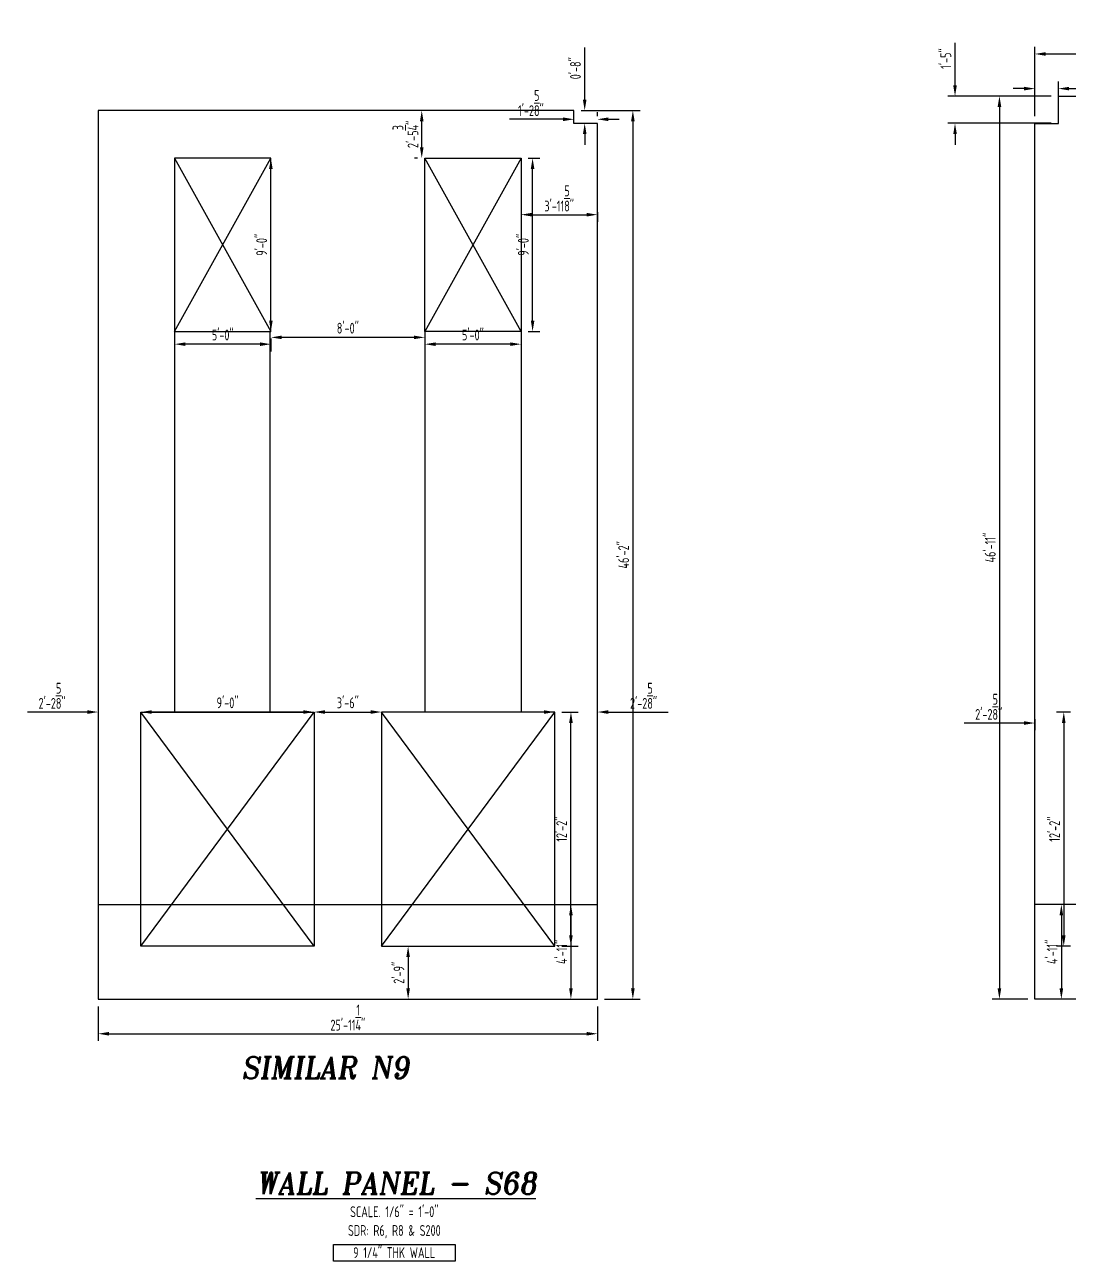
# Model space of a CAD drawing. Header units: inches. Extents: x -3675 to 38568, y -2433 to 4174.
# Drawn here: x 29271 to 29922, y 1178 to 1949 of the extents above; entities that cross this region are included whole.
import ezdxf
from ezdxf.enums import TextEntityAlignment as Align

# ---------------------------------------------------------------- set-up
doc = ezdxf.new("R2010")
doc.units = ezdxf.units.IN
doc.header["$MEASUREMENT"] = 0
doc.layers.get('0').update_dxf_attribs({"linetype": 'CONTINUOUS'})
doc.layers.get('Defpoints').update_dxf_attribs({"linetype": 'CONTINUOUS'})
for name, color, linetype in [('0-25', 7, 'CONTINUOUS'), ('0-35', 3, 'CONTINUOUS'), ('0-35TEXT', 3, 'CONTINUOUS'), ('0-50', 10, 'CONTINUOUS'), ('Hatch', 253, 'CONTINUOUS')]:
    doc.layers.add(name, color=color, linetype=linetype)
doc.layers.add('COVER', color=6, linetype='CONTINUOUS', lineweight=0, plot=False)
doc.styles.add('AR', font='ARCHQUIK.shx', dxfattribs={"width": 0.8})
doc.styles.add('ROMANT', font='romant')
doc.dimstyles.new('CADS_DIM_48', dxfattribs={"dimscale": 48, "dimtxt": 0.09375, "dimasz": 0.09375, "dimexe": 0.0625, "dimexo": 0.0625, "dimgap": 0.09375, "dimtad": 0, "dimtih": 1, "dimtoh": 1, "dimzin": 1, "dimdsep": 46, "dimlunit": 4, "dimtxsty": 'AR', "dimblk": 'CLOSED', "dimcen": 0.1875, "dimadec": 0, "dimazin": 0, "dimtfac": 1, "dimtofl": 0, "dimtmove": 0, "dimatfit": 1, "dimldrblk": 'DOTBLANK', "dimfxl": 1, "dimtzin": 0, "dimarcsym": 0})

# ---------------------------------------------------------------- blocks, each defined once
blk = doc.blocks.new('*D228')
at = {"layer": 'COVER', "color": 0, "lineweight": -2, "transparency": 16777216}
for p, q in [((29900.96, 1892.27), (29900.96, 1913.91)), ((29915.58, 1892.27), (29915.58, 1913.91)), ((29894.21, 1909.41), (29887.46, 1909.41)), ((29922.33, 1909.41), (29955.74, 1909.41))]:
    blk.add_line(p, q, dxfattribs=at)
at = {"layer": 'COVER', "color": 0, "transparency": 16777216}
for points in [[(29894.21, 1910.54), (29894.21, 1908.29), (29900.96, 1909.41)], [(29922.33, 1910.54), (29922.33, 1908.29), (29915.58, 1909.41)]]:
    blk.add_solid(points, dxfattribs=at)
at = {"layer": 'Defpoints', "color": 0, "transparency": 16777216}
for p in [(29915.58, 1909.41), (29900.96, 1887.77), (29915.58, 1887.77)]:
    blk.add_point(p, dxfattribs=at)
at = {"layer": 'COVER', "color": 0, "transparency": 16777216, "insert": (29942.41, 1919.54), "char_height": 6.75, "attachment_point": 5, "style": 'AR'}
blk.add_mtext('1\'-2{\\H1.000000x;\\S5/8;}"', dxfattribs=at)
blk = doc.blocks.new('_DotBlank')
at = {"layer": '0-35', "color": 0, "lineweight": -2}
blk.add_line((-0.5, 0), (-1, 0), dxfattribs=at)
blk.add_circle((0, 0), 0.5, dxfattribs=at)
blk = doc.blocks.new('*D229')
at = {"layer": 'COVER', "color": 0, "lineweight": -2, "transparency": 16777216}
for p, q in [((29851.15, 1911.52), (29851.15, 1938.04)), ((29911.08, 1904.77), (29846.65, 1904.77)), ((29911.08, 1887.77), (29846.65, 1887.77)), ((29851.15, 1881.02), (29851.15, 1874.27))]:
    blk.add_line(p, q, dxfattribs=at)
at = {"layer": 'COVER', "color": 0, "transparency": 16777216}
for points in [[(29850.03, 1911.52), (29852.28, 1911.52), (29851.15, 1904.77)], [(29850.03, 1881.02), (29852.28, 1881.02), (29851.15, 1887.77)]]:
    blk.add_solid(points, dxfattribs=at)
at = {"layer": 'Defpoints', "color": 0, "transparency": 16777216}
for p in [(29851.15, 1904.77), (29915.58, 1904.77), (29915.58, 1887.77)]:
    blk.add_point(p, dxfattribs=at)
at = {"layer": 'COVER', "color": 0, "transparency": 16777216, "insert": (29845.41, 1928.15), "char_height": 6.75, "attachment_point": 5, "rotation": 90, "style": 'AR'}
blk.add_mtext('1\'-5"', dxfattribs=at)
blk = doc.blocks.new('*D230')
at = {"layer": 'COVER', "color": 0, "lineweight": -2, "transparency": 16777216}
for p, q in [((29900.96, 1892.27), (29900.96, 1935.51)), ((30212.21, 1909.27), (30212.21, 1935.51)), ((29907.71, 1931.01), (30205.46, 1931.01))]:
    blk.add_line(p, q, dxfattribs=at)
at = {"layer": 'COVER', "color": 0, "transparency": 16777216}
for points in [[(29907.71, 1932.14), (29907.71, 1929.89), (29900.96, 1931.01)], [(30205.46, 1932.14), (30205.46, 1929.89), (30212.21, 1931.01)]]:
    blk.add_solid(points, dxfattribs=at)
at = {"layer": 'Defpoints', "color": 0, "transparency": 16777216}
for p in [(30212.21, 1931.01), (30212.21, 1904.77), (29900.96, 1887.77)]:
    blk.add_point(p, dxfattribs=at)
at = {"layer": 'COVER', "color": 0, "transparency": 16777216, "insert": (30056.58, 1941.14), "char_height": 6.75, "attachment_point": 5, "style": 'AR'}
blk.add_mtext('25\'-11{\\H1.000000x;\\S1/4;}"', dxfattribs=at)
blk = doc.blocks.new('*D231')
at = {"layer": 'COVER', "color": 0, "lineweight": -2, "transparency": 16777216}
for p, q in [((29911.08, 1904.77), (29874.35, 1904.77)), ((29878.85, 1898.02), (29878.85, 1348.52)), ((29896.46, 1341.77), (29874.35, 1341.77))]:
    blk.add_line(p, q, dxfattribs=at)
at = {"layer": 'COVER', "color": 0, "transparency": 16777216}
for points in [[(29877.72, 1898.02), (29879.97, 1898.02), (29878.85, 1904.77)], [(29877.72, 1348.52), (29879.97, 1348.52), (29878.85, 1341.77)]]:
    blk.add_solid(points, dxfattribs=at)
at = {"layer": 'Defpoints', "color": 0, "transparency": 16777216}
for p in [(29915.58, 1904.77), (29878.85, 1341.77), (29900.96, 1341.77)]:
    blk.add_point(p, dxfattribs=at)
at = {"layer": 'COVER', "color": 0, "transparency": 16777216, "insert": (29873.11, 1623.27), "char_height": 6.75, "attachment_point": 5, "rotation": 90, "style": 'AR'}
blk.add_mtext('46\'-11"', dxfattribs=at)
blk = doc.blocks.new('*D232')
at = {"layer": 'COVER', "color": 0, "lineweight": -2, "transparency": 16777216}
for p, q in [((29913.52, 1400.77), (29912.96, 1400.77)), ((29917.46, 1394.02), (29917.46, 1348.52)), ((29913.52, 1341.77), (29912.96, 1341.77))]:
    blk.add_line(p, q, dxfattribs=at)
at = {"layer": 'COVER', "color": 0, "transparency": 16777216}
for points in [[(29916.34, 1394.02), (29918.59, 1394.02), (29917.46, 1400.77)], [(29916.34, 1348.52), (29918.59, 1348.52), (29917.46, 1341.77)]]:
    blk.add_solid(points, dxfattribs=at)
at = {"layer": 'Defpoints', "color": 0, "transparency": 16777216}
for p in [(29918.02, 1400.77), (29917.46, 1341.77), (29918.02, 1341.77)]:
    blk.add_point(p, dxfattribs=at)
at = {"layer": 'COVER', "color": 0, "transparency": 16777216, "insert": (29911.72, 1371.27), "char_height": 6.75, "attachment_point": 5, "rotation": 90, "style": 'AR'}
blk.add_mtext('4\'-11"', dxfattribs=at)
blk = doc.blocks.new('*D234')
at = {"layer": 'COVER', "color": 0, "lineweight": -2, "transparency": 16777216}
for p, q in [((29894.21, 1513.91), (29856.89, 1513.91)), ((29900.96, 1516.27), (29900.96, 1509.41)), ((29927.58, 1516.27), (29927.58, 1509.41)), ((29934.33, 1513.91), (29941.08, 1513.91))]:
    blk.add_line(p, q, dxfattribs=at)
at = {"layer": 'COVER', "color": 0, "transparency": 16777216}
for points in [[(29894.21, 1515.03), (29894.21, 1512.78), (29900.96, 1513.91)], [(29934.33, 1515.03), (29934.33, 1512.78), (29927.58, 1513.91)]]:
    blk.add_solid(points, dxfattribs=at)
at = {"layer": 'Defpoints', "color": 0, "transparency": 16777216}
for p in [(29900.96, 1520.77), (29927.58, 1520.77), (29900.96, 1513.91)]:
    blk.add_point(p, dxfattribs=at)
at = {"layer": 'COVER', "color": 0, "transparency": 16777216, "insert": (29872.17, 1524.03), "char_height": 6.75, "attachment_point": 5, "style": 'AR'}
blk.add_mtext('2\'-2{\\H1.000000x;\\S5/8;}"', dxfattribs=at)
blk = doc.blocks.new('*D235')
at = {"layer": 'COVER', "color": 0, "lineweight": -2, "transparency": 16777216}
for p, q in [((29923.08, 1520.77), (29914.46, 1520.77)), ((29918.96, 1514.02), (29918.96, 1381.52)), ((29923.08, 1374.77), (29914.46, 1374.77))]:
    blk.add_line(p, q, dxfattribs=at)
at = {"layer": 'COVER', "color": 0, "transparency": 16777216}
for points in [[(29917.83, 1514.02), (29920.08, 1514.02), (29918.96, 1520.77)], [(29917.83, 1381.52), (29920.08, 1381.52), (29918.96, 1374.77)]]:
    blk.add_solid(points, dxfattribs=at)
at = {"layer": 'Defpoints', "color": 0, "transparency": 16777216}
for p in [(29927.58, 1520.77), (29918.96, 1374.77), (29927.58, 1374.77)]:
    blk.add_point(p, dxfattribs=at)
at = {"layer": 'COVER', "color": 0, "transparency": 16777216, "insert": (29913.21, 1447.77), "char_height": 6.75, "attachment_point": 5, "rotation": 90, "style": 'AR'}
blk.add_mtext('12\'-2"', dxfattribs=at)
blk = doc.blocks.new('*D289')
at = {"layer": 'COVER', "color": 0, "lineweight": -2, "transparency": 16777216}
for p, q in [((29606.76, 1890.29), (29573.35, 1890.29)), ((29613.51, 1892.27), (29613.51, 1894.79)), ((29628.13, 1892.27), (29628.13, 1894.79)), ((29634.88, 1890.29), (29641.63, 1890.29))]:
    blk.add_line(p, q, dxfattribs=at)
at = {"layer": 'COVER', "color": 0, "transparency": 16777216}
for points in [[(29606.76, 1891.41), (29606.76, 1889.16), (29613.51, 1890.29)], [(29634.88, 1891.41), (29634.88, 1889.16), (29628.13, 1890.29)]]:
    blk.add_solid(points, dxfattribs=at)
at = {"layer": 'Defpoints', "color": 0, "transparency": 16777216}
for p in [(29613.51, 1890.29), (29613.51, 1887.77), (29628.13, 1887.77)]:
    blk.add_point(p, dxfattribs=at)
at = {"layer": 'COVER', "color": 0, "transparency": 16777216, "insert": (29586.68, 1900.41), "char_height": 6.75, "attachment_point": 5, "style": 'AR'}
blk.add_mtext('1\'-2{\\H1.000000x;\\S5/8;}"', dxfattribs=at)
blk = doc.blocks.new('*D290')
at = {"layer": 'COVER', "color": 0, "lineweight": -2, "transparency": 16777216}
for p, q in [((29620.21, 1902.52), (29620.21, 1934.99)), ((29618.01, 1895.77), (29624.71, 1895.77)), ((29618.01, 1887.77), (29624.71, 1887.77)), ((29620.21, 1881.02), (29620.21, 1874.27))]:
    blk.add_line(p, q, dxfattribs=at)
at = {"layer": 'COVER', "color": 0, "transparency": 16777216}
for points in [[(29619.09, 1902.52), (29621.34, 1902.52), (29620.21, 1895.77)], [(29619.09, 1881.02), (29621.34, 1881.02), (29620.21, 1887.77)]]:
    blk.add_solid(points, dxfattribs=at)
at = {"layer": 'Defpoints', "color": 0, "transparency": 16777216}
for p in [(29613.51, 1895.77), (29620.21, 1895.77), (29613.51, 1887.77)]:
    blk.add_point(p, dxfattribs=at)
at = {"layer": 'COVER', "color": 0, "transparency": 16777216, "insert": (29614.47, 1922.13), "char_height": 6.75, "attachment_point": 5, "rotation": 90, "style": 'AR'}
blk.add_mtext('0\'-8"', dxfattribs=at)
blk = doc.blocks.new('*D291')
at = {"layer": 'COVER', "color": 0, "lineweight": -2, "transparency": 16777216}
for p, q in [((29618.01, 1895.77), (29654.74, 1895.77)), ((29650.24, 1889.02), (29650.24, 1348.52)), ((29632.63, 1341.77), (29654.74, 1341.77))]:
    blk.add_line(p, q, dxfattribs=at)
at = {"layer": 'COVER', "color": 0, "transparency": 16777216}
for points in [[(29649.12, 1889.02), (29651.37, 1889.02), (29650.24, 1895.77)], [(29649.12, 1348.52), (29651.37, 1348.52), (29650.24, 1341.77)]]:
    blk.add_solid(points, dxfattribs=at)
at = {"layer": 'Defpoints', "color": 0, "transparency": 16777216}
for p in [(29613.51, 1895.77), (29628.13, 1341.77), (29650.24, 1341.77)]:
    blk.add_point(p, dxfattribs=at)
at = {"layer": 'COVER', "color": 0, "transparency": 16777216, "insert": (29644.5, 1618.77), "char_height": 6.75, "attachment_point": 5, "rotation": 90, "style": 'AR'}
blk.add_mtext('46\'-2"', dxfattribs=at)
blk = doc.blocks.new('*D292')
at = {"layer": 'COVER', "color": 0, "lineweight": -2, "transparency": 16777216}
for p, q in [((29580.51, 1832.48), (29580.51, 1826.32)), ((29587.26, 1830.82), (29621.38, 1830.82)), ((29628.13, 1832.48), (29628.13, 1826.32))]:
    blk.add_line(p, q, dxfattribs=at)
at = {"layer": 'COVER', "color": 0, "transparency": 16777216}
for points in [[(29587.26, 1831.94), (29587.26, 1829.69), (29580.51, 1830.82)], [(29621.38, 1831.94), (29621.38, 1829.69), (29628.13, 1830.82)]]:
    blk.add_solid(points, dxfattribs=at)
at = {"layer": 'Defpoints', "color": 0, "transparency": 16777216}
for p in [(29580.51, 1836.98), (29628.13, 1836.98), (29628.13, 1830.82)]:
    blk.add_point(p, dxfattribs=at)
at = {"layer": 'COVER', "color": 0, "transparency": 16777216, "insert": (29604.32, 1840.94), "char_height": 6.75, "attachment_point": 5, "style": 'AR'}
blk.add_mtext('3\'-11{\\H1.000000x;\\S5/8;}"', dxfattribs=at)
blk = doc.blocks.new('*D293')
at = {"layer": 'COVER', "color": 0, "lineweight": -2, "transparency": 16777216}
blk.add_line((29458.26, 1520.77), (29486.76, 1520.77), dxfattribs=at)
at = {"layer": 'COVER', "color": 0, "transparency": 16777216}
for points in [[(29458.26, 1521.89), (29458.26, 1519.64), (29451.51, 1520.77)], [(29486.76, 1521.89), (29486.76, 1519.64), (29493.51, 1520.77)]]:
    blk.add_solid(points, dxfattribs=at)
at = {"layer": 'Defpoints', "color": 0, "transparency": 16777216}
for p in [(29451.51, 1520.77), (29493.51, 1520.77), (29493.51, 1520.77)]:
    blk.add_point(p, dxfattribs=at)
at = {"layer": 'COVER', "color": 0, "transparency": 16777216, "insert": (29472.51, 1526.51), "char_height": 6.75, "attachment_point": 5, "style": 'AR'}
blk.add_mtext('3\'-6"', dxfattribs=at)
blk = doc.blocks.new('*D294')
at = {"layer": 'COVER', "color": 0, "lineweight": -2, "transparency": 16777216}
blk.add_line((29444.76, 1520.77), (29350.26, 1520.77), dxfattribs=at)
at = {"layer": 'COVER', "color": 0, "transparency": 16777216}
for points in [[(29350.26, 1521.89), (29350.26, 1519.64), (29343.51, 1520.77)], [(29444.76, 1521.89), (29444.76, 1519.64), (29451.51, 1520.77)]]:
    blk.add_solid(points, dxfattribs=at)
at = {"layer": 'Defpoints', "color": 0, "transparency": 16777216}
for p in [(29343.51, 1520.77), (29343.51, 1520.77), (29451.51, 1520.77)]:
    blk.add_point(p, dxfattribs=at)
at = {"layer": 'COVER', "color": 0, "transparency": 16777216, "insert": (29397.51, 1526.51), "char_height": 6.75, "attachment_point": 5, "style": 'AR'}
blk.add_mtext('9\'-0"', dxfattribs=at)
blk = doc.blocks.new('*D295')
at = {"layer": 'COVER', "color": 0, "lineweight": -2, "transparency": 16777216}
for p, q in [((29310.13, 1520.77), (29272.81, 1520.77)), ((29350.26, 1520.77), (29357.01, 1520.77))]:
    blk.add_line(p, q, dxfattribs=at)
at = {"layer": 'COVER', "color": 0, "transparency": 16777216}
for points in [[(29310.13, 1521.89), (29310.13, 1519.64), (29316.88, 1520.77)], [(29350.26, 1521.89), (29350.26, 1519.64), (29343.51, 1520.77)]]:
    blk.add_solid(points, dxfattribs=at)
at = {"layer": 'Defpoints', "color": 0, "transparency": 16777216}
for p in [(29316.88, 1520.77), (29316.88, 1520.77), (29343.51, 1520.77)]:
    blk.add_point(p, dxfattribs=at)
at = {"layer": 'COVER', "color": 0, "transparency": 16777216, "insert": (29288.1, 1530.89), "char_height": 6.75, "attachment_point": 5, "style": 'AR'}
blk.add_mtext('2\'-2{\\H1.000000x;\\S5/8;}"', dxfattribs=at)
blk = doc.blocks.new('*D296')
at = {"layer": 'COVER', "color": 0, "lineweight": -2, "transparency": 16777216}
for p, q in [((29594.76, 1520.77), (29588.01, 1520.77)), ((29634.88, 1520.77), (29672.2, 1520.77))]:
    blk.add_line(p, q, dxfattribs=at)
at = {"layer": 'COVER', "color": 0, "transparency": 16777216}
for points in [[(29594.76, 1521.89), (29594.76, 1519.64), (29601.51, 1520.77)], [(29634.88, 1521.89), (29634.88, 1519.64), (29628.13, 1520.77)]]:
    blk.add_solid(points, dxfattribs=at)
at = {"layer": 'Defpoints', "color": 0, "transparency": 16777216}
for p in [(29601.51, 1520.77), (29628.13, 1520.77), (29628.13, 1520.77)]:
    blk.add_point(p, dxfattribs=at)
at = {"layer": 'COVER', "color": 0, "transparency": 16777216, "insert": (29656.92, 1530.89), "char_height": 6.75, "attachment_point": 5, "style": 'AR'}
blk.add_mtext('2\'-2{\\H1.000000x;\\S5/8;}"', dxfattribs=at)
blk = doc.blocks.new('*D297')
at = {"layer": 'COVER', "color": 0, "lineweight": -2, "transparency": 16777216}
for p, q in [((29606.01, 1520.77), (29616.13, 1520.77)), ((29611.63, 1381.52), (29611.63, 1514.02)), ((29606.01, 1374.77), (29616.13, 1374.77))]:
    blk.add_line(p, q, dxfattribs=at)
at = {"layer": 'COVER', "color": 0, "transparency": 16777216}
for points in [[(29610.5, 1514.02), (29612.75, 1514.02), (29611.63, 1520.77)], [(29610.5, 1381.52), (29612.75, 1381.52), (29611.63, 1374.77)]]:
    blk.add_solid(points, dxfattribs=at)
at = {"layer": 'Defpoints', "color": 0, "transparency": 16777216}
for p in [(29601.51, 1520.77), (29611.63, 1520.77), (29601.51, 1374.77)]:
    blk.add_point(p, dxfattribs=at)
at = {"layer": 'COVER', "color": 0, "transparency": 16777216, "insert": (29605.88, 1447.77), "char_height": 6.75, "attachment_point": 5, "rotation": 90, "style": 'AR'}
blk.add_mtext('12\'-2"', dxfattribs=at)
blk = doc.blocks.new('*D298')
at = {"layer": 'COVER', "color": 0, "lineweight": -2, "transparency": 16777216}
for p, q in [((29615.57, 1400.77), (29616.13, 1400.77)), ((29611.63, 1394.02), (29611.63, 1348.52)), ((29615.57, 1341.77), (29616.13, 1341.77))]:
    blk.add_line(p, q, dxfattribs=at)
at = {"layer": 'COVER', "color": 0, "transparency": 16777216}
for points in [[(29610.5, 1394.02), (29612.75, 1394.02), (29611.63, 1400.77)], [(29610.5, 1348.52), (29612.75, 1348.52), (29611.63, 1341.77)]]:
    blk.add_solid(points, dxfattribs=at)
at = {"layer": 'Defpoints', "color": 0, "transparency": 16777216}
for p in [(29611.07, 1400.77), (29611.07, 1341.77), (29611.63, 1341.77)]:
    blk.add_point(p, dxfattribs=at)
at = {"layer": 'COVER', "color": 0, "transparency": 16777216, "insert": (29605.88, 1371.27), "char_height": 6.75, "attachment_point": 5, "rotation": 90, "style": 'AR'}
blk.add_mtext('4\'-11"', dxfattribs=at)
blk = doc.blocks.new('*D299')
at = {"layer": 'COVER', "color": 0, "lineweight": -2, "transparency": 16777216}
for p, q in [((29585.01, 1866.02), (29592.22, 1866.02)), ((29587.72, 1764.81), (29587.72, 1859.27)), ((29585.01, 1758.06), (29592.22, 1758.06))]:
    blk.add_line(p, q, dxfattribs=at)
at = {"layer": 'COVER', "color": 0, "transparency": 16777216}
for points in [[(29586.6, 1859.27), (29588.85, 1859.27), (29587.72, 1866.02)], [(29586.6, 1764.81), (29588.85, 1764.81), (29587.72, 1758.06)]]:
    blk.add_solid(points, dxfattribs=at)
at = {"layer": 'Defpoints', "color": 0, "transparency": 16777216}
for p in [(29580.51, 1866.02), (29587.72, 1866.02), (29580.51, 1758.06)]:
    blk.add_point(p, dxfattribs=at)
at = {"layer": 'COVER', "color": 0, "transparency": 16777216, "insert": (29581.98, 1812.04), "char_height": 6.75, "attachment_point": 5, "rotation": 90, "style": 'AR'}
blk.add_mtext('9\'-0"', dxfattribs=at)
blk = doc.blocks.new('*D300')
at = {"layer": 'COVER', "color": 0, "lineweight": -2, "transparency": 16777216}
for p, q in [((29520.5, 1753.56), (29520.5, 1745.59)), ((29573.76, 1750.09), (29527.25, 1750.09)), ((29580.51, 1753.56), (29580.51, 1745.59))]:
    blk.add_line(p, q, dxfattribs=at)
at = {"layer": 'COVER', "color": 0, "transparency": 16777216}
for points in [[(29527.25, 1751.21), (29527.25, 1748.96), (29520.5, 1750.09)], [(29573.76, 1751.21), (29573.76, 1748.96), (29580.51, 1750.09)]]:
    blk.add_solid(points, dxfattribs=at)
at = {"layer": 'Defpoints', "color": 0, "transparency": 16777216}
for p in [(29520.5, 1758.06), (29580.51, 1758.06), (29520.5, 1750.09)]:
    blk.add_point(p, dxfattribs=at)
at = {"layer": 'COVER', "color": 0, "transparency": 16777216, "insert": (29550.5, 1755.83), "char_height": 6.75, "attachment_point": 5, "style": 'AR'}
blk.add_mtext('5\'-0"', dxfattribs=at)
blk = doc.blocks.new('*D301')
at = {"layer": 'COVER', "color": 0, "lineweight": -2, "transparency": 16777216}
for p, q in [((29424.52, 1753.56), (29424.52, 1749.82)), ((29513.75, 1754.32), (29431.27, 1754.32)), ((29520.5, 1753.56), (29520.5, 1749.82))]:
    blk.add_line(p, q, dxfattribs=at)
at = {"layer": 'COVER', "color": 0, "transparency": 16777216}
for points in [[(29431.27, 1755.45), (29431.27, 1753.2), (29424.52, 1754.32)], [(29513.75, 1755.45), (29513.75, 1753.2), (29520.5, 1754.32)]]:
    blk.add_solid(points, dxfattribs=at)
at = {"layer": 'Defpoints', "color": 0, "transparency": 16777216}
for p in [(29424.52, 1758.06), (29520.5, 1758.06), (29424.52, 1754.32)]:
    blk.add_point(p, dxfattribs=at)
at = {"layer": 'COVER', "color": 0, "transparency": 16777216, "insert": (29472.51, 1760.06), "char_height": 6.75, "attachment_point": 5, "style": 'AR'}
blk.add_mtext('8\'-0"', dxfattribs=at)
blk = doc.blocks.new('*D302')
at = {"layer": 'COVER', "color": 0, "lineweight": -2, "transparency": 16777216}
blk.add_line((29424.52, 1764.81), (29424.52, 1859.27), dxfattribs=at)
at = {"layer": 'COVER', "color": 0, "transparency": 16777216}
for points in [[(29423.39, 1859.27), (29425.64, 1859.27), (29424.52, 1866.02)], [(29423.39, 1764.81), (29425.64, 1764.81), (29424.52, 1758.06)]]:
    blk.add_solid(points, dxfattribs=at)
at = {"layer": 'Defpoints', "color": 0, "transparency": 16777216}
for p in [(29424.52, 1866.02), (29424.52, 1866.02), (29424.52, 1758.06)]:
    blk.add_point(p, dxfattribs=at)
at = {"layer": 'COVER', "color": 0, "transparency": 16777216, "insert": (29418.77, 1812.04), "char_height": 6.75, "attachment_point": 5, "rotation": 90, "style": 'AR'}
blk.add_mtext('9\'-0"', dxfattribs=at)
blk = doc.blocks.new('*D303')
at = {"layer": 'COVER', "color": 0, "lineweight": -2, "transparency": 16777216}
for p, q in [((29364.51, 1753.56), (29364.51, 1745.59)), ((29417.77, 1750.09), (29371.26, 1750.09)), ((29424.52, 1753.56), (29424.52, 1745.59))]:
    blk.add_line(p, q, dxfattribs=at)
at = {"layer": 'COVER', "color": 0, "transparency": 16777216}
for points in [[(29371.26, 1751.21), (29371.26, 1748.96), (29364.51, 1750.09)], [(29417.77, 1751.21), (29417.77, 1748.96), (29424.52, 1750.09)]]:
    blk.add_solid(points, dxfattribs=at)
at = {"layer": 'Defpoints', "color": 0, "transparency": 16777216}
for p in [(29364.51, 1758.06), (29424.52, 1758.06), (29364.51, 1750.09)]:
    blk.add_point(p, dxfattribs=at)
at = {"layer": 'COVER', "color": 0, "transparency": 16777216, "insert": (29394.51, 1755.83), "char_height": 6.75, "attachment_point": 5, "style": 'AR'}
blk.add_mtext('5\'-0"', dxfattribs=at)
blk = doc.blocks.new('*D304')
at = {"layer": 'COVER', "color": 0, "lineweight": -2, "transparency": 16777216}
for p, q in [((29513.14, 1374.73), (29514.6, 1374.73)), ((29510.1, 1367.98), (29510.1, 1348.48)), ((29513.14, 1341.73), (29514.6, 1341.73))]:
    blk.add_line(p, q, dxfattribs=at)
at = {"layer": 'COVER', "color": 0, "transparency": 16777216}
for points in [[(29508.98, 1367.98), (29511.23, 1367.98), (29510.1, 1374.73)], [(29508.98, 1348.48), (29511.23, 1348.48), (29510.1, 1341.73)]]:
    blk.add_solid(points, dxfattribs=at)
at = {"layer": 'Defpoints', "color": 0, "transparency": 16777216}
for p in [(29508.64, 1374.73), (29508.64, 1341.73), (29510.1, 1341.73)]:
    blk.add_point(p, dxfattribs=at)
at = {"layer": 'COVER', "color": 0, "transparency": 16777216, "insert": (29504.36, 1358.23), "char_height": 6.75, "attachment_point": 5, "rotation": 90, "style": 'AR'}
blk.add_mtext('2\'-9"', dxfattribs=at)
blk = doc.blocks.new('*D305')
at = {"layer": 'COVER', "color": 0, "lineweight": -2, "transparency": 16777216}
for p, q in [((29316.88, 1337.27), (29316.88, 1315.71)), ((29628.13, 1337.27), (29628.13, 1315.71)), ((29323.63, 1320.21), (29621.38, 1320.21))]:
    blk.add_line(p, q, dxfattribs=at)
at = {"layer": 'COVER', "color": 0, "transparency": 16777216}
for points in [[(29323.63, 1321.33), (29323.63, 1319.08), (29316.88, 1320.21)], [(29621.38, 1321.33), (29621.38, 1319.08), (29628.13, 1320.21)]]:
    blk.add_solid(points, dxfattribs=at)
at = {"layer": 'Defpoints', "color": 0, "transparency": 16777216}
for p in [(29316.88, 1341.77), (29628.13, 1341.77), (29628.13, 1320.21)]:
    blk.add_point(p, dxfattribs=at)
at = {"layer": 'COVER', "color": 0, "transparency": 16777216, "insert": (29472.51, 1330.33), "char_height": 6.75, "attachment_point": 5, "style": 'AR'}
blk.add_mtext('25\'-11{\\H1.000000x;\\S1/4;}"', dxfattribs=at)
blk = doc.blocks.new('*D306')
at = {"layer": 'COVER', "color": 0, "lineweight": -2, "transparency": 16777216}
for p, q in [((29516, 1895.77), (29514.09, 1895.77)), ((29518.59, 1872.77), (29518.59, 1889.02)), ((29516, 1866.02), (29514.09, 1866.02))]:
    blk.add_line(p, q, dxfattribs=at)
at = {"layer": 'COVER', "color": 0, "transparency": 16777216}
for points in [[(29517.47, 1889.02), (29519.72, 1889.02), (29518.59, 1895.77)], [(29517.47, 1872.77), (29519.72, 1872.77), (29518.59, 1866.02)]]:
    blk.add_solid(points, dxfattribs=at)
at = {"layer": 'Defpoints', "color": 0, "transparency": 16777216}
for p in [(29518.59, 1895.77), (29520.5, 1895.77), (29520.5, 1866.02)]:
    blk.add_point(p, dxfattribs=at)
at = {"layer": 'COVER', "color": 0, "transparency": 16777216, "insert": (29508.47, 1880.89), "char_height": 6.75, "attachment_point": 5, "rotation": 90, "style": 'AR'}
blk.add_mtext('2\'-5{\\H1.000000x;\\S3/4;}"', dxfattribs=at)

msp = doc.modelspace()

# ---------------------------------------------------------------- linework, layer by layer
at = {"layer": '0-25'}
for p, q in [((29364.5083, 1866.01645), (29424.51527, 1758.05662)), ((29364.5083, 1758.05662), (29424.51527, 1866.01645)), ((29580.5083, 1866.01645), (29520.50133, 1758.05662)), ((29580.5083, 1758.05662), (29520.50133, 1866.01645)), ((29343.5083, 1374.76645), (29451.5083, 1520.7669)), ((29451.5083, 1374.76645), (29343.5083, 1520.7669)), ((29601.5083, 1374.76645), (29493.5083, 1520.7669)), ((29493.5083, 1374.76645), (29601.5083, 1520.7669))]:
    msp.add_line(p, q, dxfattribs=at)
at = {"layer": '0-35'}
for points in [[(29915.58283, 1904.76645), (30212.20783, 1904.76645), (30212.20783, 1341.76645), (29900.95783, 1341.76645), (29900.95783, 1887.76645), (29915.58283, 1887.76645)], [(29613.5083, 1895.76645), (29316.8833, 1895.76645), (29316.8833, 1341.76645), (29628.1333, 1341.76645), (29628.1333, 1887.76645), (29613.5083, 1887.76645)], [(29364.5083, 1758.05662), (29424.51527, 1758.05662), (29424.51527, 1866.01645), (29364.5083, 1866.01645)], [(29580.5083, 1758.05662), (29520.50133, 1758.05662), (29520.50133, 1866.01645), (29580.5083, 1866.01645)], [(29343.5083, 1520.7669), (29451.5083, 1520.7669), (29451.5083, 1374.76645), (29343.5083, 1374.76645)], [(29601.5083, 1520.7669), (29493.5083, 1520.7669), (29493.5083, 1374.76645), (29601.5083, 1374.76645)]]:
    msp.add_lwpolyline(points, close=True, dxfattribs=at)
at = {"layer": '0-50'}
msp.add_lwpolyline([(29463.5461, 1188.73142), (29539.43294, 1188.73142), (29539.43294, 1178.37506), (29463.5461, 1178.37506)], close=True, dxfattribs=at)
at = {"layer": 'Hatch'}
for p, q in [((29364.5083, 1758.05662), (29364.5083, 1520.7669)), ((29423.95277, 1758.05662), (29423.95277, 1520.7669)), ((29520.50133, 1758.05662), (29520.50133, 1520.7669)), ((29580.5083, 1758.05662), (29580.5083, 1520.7669)), ((29316.8833, 1400.76645), (29628.1333, 1400.76645)), ((30212.20783, 1400.76645), (29900.95783, 1400.76645))]:
    msp.add_line(p, q, dxfattribs=at)

# ---------------------------------------------------------------- texts
at = {"color": 7, "linetype": 'Continuous', "style": 'ROMANT', "oblique": 9, "width": 0.95}
msp.add_text('%%UWALL PANEL - S68', height=13.5, dxfattribs=at).set_placement((29502.86139, 1220.30332), align=Align.CENTER)
at = {"layer": '0-35TEXT', "style": 'AR', "width": 0.8}
for s, p in [('SCALE. 1/6" = 1\'-0"', (29501.48952, 1205.85643)), ('SDR: R6, R8 & S200', (29501.48952, 1194.18823)), ('9 1/4" THK WALL', (29501.4126, 1180.40021))]:
    msp.add_text(s, height=6.7498312, dxfattribs=at).set_placement(p, align=Align.CENTER)
at = {"layer": 'COVER', "style": 'ROMANT', "oblique": 9, "width": 0.95}
msp.add_text('SIMILAR N9', height=13.5, dxfattribs=at).set_placement((29458.52553, 1292.26942), align=Align.CENTER)

# ---------------------------------------------------------------- dimensions: what is measured, and where the dimension line sits
at = {"layer": 'COVER'}
dim = msp.add_linear_dim(base=(30212.20783, 1931.01126), p1=(29900.95783, 1887.76645), p2=(30212.20783, 1904.76645), dimstyle='CADS_DIM_48', override={"dimscale": 72, "dimgap": 0.03125, "dimtad": 1, "dimtih": 0, "dimtoh": 0, "dimdec": 3, "dimtdec": 3}, dxfattribs=at)
dim.commit()
dim.dimension.update_dxf_attribs({"geometry": '*D230', "text_midpoint": (30056.58283, 1941.13626)})
for base, p1, p2, angle, picture, middle in [((29620.21372, 1895.76645), (29613.5083, 1887.76645), (29613.5083, 1895.76645), 90, '*D290', (29614.47234, 1922.13024)), ((29851.15397, 1904.76645), (29915.58283, 1887.76645), (29915.58283, 1904.76645), 90, '*D229', (29845.41259, 1928.15093)), ((29613.5083, 1890.28892), (29628.1333, 1887.76645), (29613.5083, 1887.76645), 180, '*D289', (29586.67899, 1900.41392)), ((29878.84866, 1341.76645), (29915.58283, 1904.76645), (29900.95783, 1341.76645), 90, '*D231', (29873.10728, 1623.26645)), ((29518.59163, 1895.76645), (29520.50133, 1866.01645), (29520.50133, 1895.76645), 90, '*D306', (29508.46663, 1880.89145)), ((29650.24247, 1341.76645), (29613.5083, 1895.76645), (29628.1333, 1341.76645), 90, '*D291', (29644.50109, 1618.76645)), ((29424.51527, 1866.01645), (29424.51527, 1758.05662), (29424.51527, 1866.01645), 90, '*D302', (29418.77389, 1812.03653)), ((29587.72184, 1866.01645), (29580.5083, 1758.05662), (29580.5083, 1866.01645), 90, '*D299', (29581.98046, 1812.03653)), ((29628.1333, 1830.81894), (29580.5083, 1836.97681), (29628.1333, 1836.97681), 180, '*D292', (29604.3208, 1840.94394)), ((29364.5083, 1750.08955), (29424.51527, 1758.05662), (29364.5083, 1758.05662), 180, '*D303', (29394.51178, 1755.83093)), ((29424.51527, 1754.32269), (29520.50133, 1758.05662), (29424.51527, 1758.05662), 180, '*D301', (29472.5083, 1760.06407)), ((29520.50133, 1750.08955), (29580.5083, 1758.05662), (29520.50133, 1758.05662), 180, '*D300', (29550.50482, 1755.83093)), ((29316.8833, 1520.7669), (29343.5083, 1520.7669), (29316.8833, 1520.7669), 180, '*D295', (29288.09882, 1530.8919)), ((29628.1333, 1520.7669), (29601.5083, 1520.7669), (29628.1333, 1520.7669), 180, '*D296', (29656.91778, 1530.8919)), ((29343.5083, 1520.7669), (29451.5083, 1520.7669), (29343.5083, 1520.7669), 180, '*D294', (29397.5083, 1526.50828)), ((29493.5083, 1520.7669), (29451.5083, 1520.7669), (29493.5083, 1520.7669), 180, '*D293', (29472.5083, 1526.50828)), ((29611.62634, 1520.7669), (29601.5083, 1374.76645), (29601.5083, 1520.7669), 90, '*D297', (29605.88496, 1447.76667)), ((29918.9557, 1374.76645), (29927.58283, 1520.7669), (29927.58283, 1374.76645), 90, '*D235', (29913.21432, 1447.76667)), ((29611.62634, 1341.76645), (29611.06732, 1400.76645), (29611.06732, 1341.76645), 90, '*D298', (29605.88496, 1371.26645)), ((29917.46479, 1341.76645), (29918.02381, 1400.76645), (29918.02381, 1341.76645), 90, '*D232', (29911.72341, 1371.26645)), ((29510.10435, 1341.73208), (29508.6429, 1374.73208), (29508.6429, 1341.73208), 90, '*D304', (29504.36297, 1358.23208)), ((29628.1333, 1320.20565), (29316.8833, 1341.76645), (29628.1333, 1341.76645), 180, '*D305', (29472.5083, 1330.33065))]:
    dim = msp.add_linear_dim(base=base, p1=p1, p2=p2, angle=angle, dimstyle='CADS_DIM_48', override={"dimscale": 72, "dimgap": 0.03125, "dimtad": 1, "dimtih": 0, "dimtoh": 0, "dimdec": 3, "dimtdec": 3}, dxfattribs=at)
    dim.commit()
    dim.dimension.update_dxf_attribs({"geometry": picture, "text_midpoint": middle})
for base, p1, p2, picture, middle in [((29915.58283, 1909.41392), (29900.95783, 1887.76645), (29915.58283, 1887.76645), '*D228', (29942.41214, 1909.41392)), ((29900.95783, 1513.9088), (29927.58283, 1520.7669), (29900.95783, 1520.7669), '*D234', (29872.17335, 1513.9088))]:
    dim = msp.add_linear_dim(base=base, p1=p1, p2=p2, dimstyle='CADS_DIM_48', override={"dimscale": 72, "dimgap": 0.03125, "dimtad": 1, "dimtih": 0, "dimtoh": 0, "dimdec": 3, "dimtdec": 3}, dxfattribs=at)
    dim.commit()
    dim.dimension.update_dxf_attribs({"geometry": picture, "text_midpoint": middle, "dimtype": 160})

doc.saveas('drawing.dxf')
